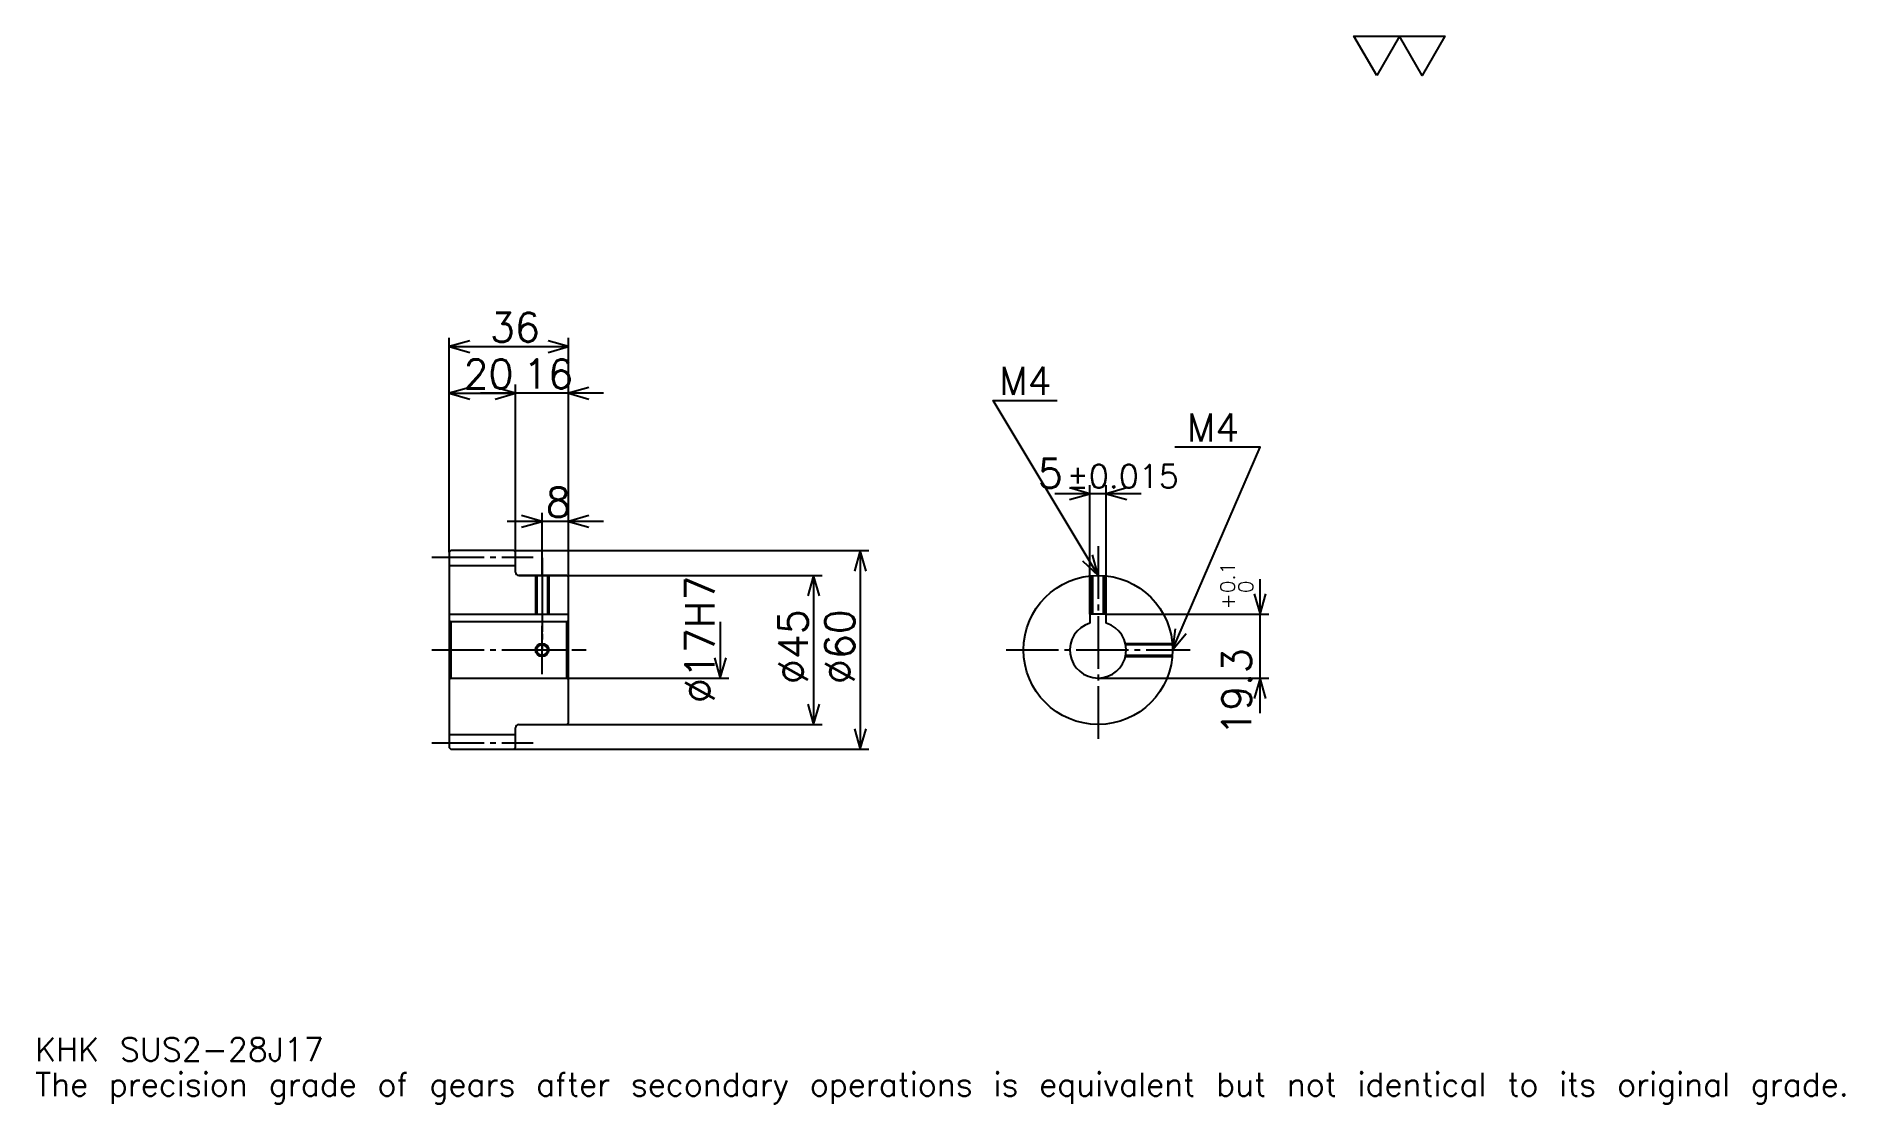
# Model space of a CAD drawing. Extents: x 18 to 564, y 6 to 329.
import ezdxf

# ---------------------------------------------------------------- set-up
doc = ezdxf.new("R2010")
doc.units = 0
doc.linetypes.add('DASHDOT', pattern=[21.130436, 15.847826, -1.76087, 1.76087, -1.76087])
doc.layers.get('0').update_dxf_attribs({"linetype": 'CONTINUOUS'})
doc.layers.add('DASHDOT', color=6, linetype='DASHDOT')
doc.styles.add('KANJI', font='TXT', dxfattribs={"bigfont": 'BIGFONT'})

msp = doc.modelspace()

# ---------------------------------------------------------------- linework, layer by layer
at = {"color": 5}
for p, q in [((142.630432, 173.510864), (142.630432, 237.782593)), ((142.630432, 235.141296), (178.630432, 235.141296)), ((178.630432, 173.510864), (178.630432, 237.782593)), ((142.630432, 221.054352), (162.630432, 221.054352)), ((189.195648, 221.054352), (152.065216, 221.054352)), ((162.630432, 173.510864), (162.630432, 223.695648)), ((335.978271, 154.310867), (335.978271, 193.304337)), ((340.978271, 154.310867), (340.978271, 193.304337)), ((351.543457, 190.66304), (325.413025, 190.66304)), ((189.195648, 182.315216), (160.065216, 182.315216)), ((170.630432, 173.510864), (170.630432, 184.956512)), ((142.630432, 173.010864), (142.630432, 173.510864)), ((162.130432, 173.510864), (178.630432, 173.510864)), ((162.630432, 173.010864), (162.630432, 173.510864)), ((170.630432, 166.010864), (170.630432, 173.510864)), ((170.630432, 166.010864), (170.630432, 173.510864)), ((178.630432, 173.510864), (269.315216, 173.510864)), ((178.630432, 165.510864), (178.630432, 173.510864)), ((266.67392, 173.510864), (266.67392, 113.510864)), ((163.630432, 166.010864), (178.630432, 166.010864)), ((178.630432, 166.010864), (255.228256, 166.010864)), ((252.586945, 166.010864), (252.586945, 121.010864)), ((387.391296, 124.445648), (387.391296, 164.876083)), ((340.978271, 154.310867), (390.032593, 154.310867)), ((224.41304, 152.010864), (224.41304, 135.010864)), ((178.630432, 135.010864), (227.054352, 135.010864)), ((338.478271, 135.010864), (390.032593, 135.010864)), ((163.630432, 121.010864), (178.630432, 121.010864)), ((178.630432, 121.010864), (255.228256, 121.010864)), ((162.130432, 113.510864), (178.630432, 113.510864)), ((178.630432, 113.510864), (269.315216, 113.510864))]:
    msp.add_line(p, q, dxfattribs=at)
at = {"color": 4}
for p, q in [((142.630432, 169.010864), (162.630432, 169.010864)), ((142.630432, 154.310867), (178.630432, 154.310867)), ((143.130432, 152.010864), (143.130432, 135.010864)), ((178.130432, 152.010864), (178.630432, 152.510864)), ((178.130432, 135.010864), (178.630432, 134.510864)), ((142.630432, 118.010864), (162.630432, 118.010864))]:
    msp.add_line(p, q, dxfattribs=at)
at = {"color": 7}
msp.add_lwpolyline([(422.608704, 316.956512), (415.741302, 328.859985), (443.210876, 328.859985), (436.343475, 316.956512), (429.476105, 328.859985), (422.608704, 316.956512)], dxfattribs=at)
at = {"color": 5}
for points in [[(148.793472, 236.902161), (142.630432, 235.141296), (148.793472, 233.380432)], [(172.467392, 233.380432), (178.630432, 235.141296), (172.467392, 236.902161)], [(148.793472, 222.815216), (142.630432, 221.054352), (148.793472, 219.293472)], [(156.467392, 219.293472), (162.630432, 221.054352), (156.467392, 222.815216)], [(156.467392, 219.293472), (162.630432, 221.054352), (156.467392, 222.815216)], [(184.793472, 222.815216), (178.630432, 221.054352), (184.793472, 219.293472)], [(338.478271, 166.010864), (306.782593, 218.836945), (326.152161, 218.836945)], [(360.978271, 143.510864), (387.391296, 204.75), (361.682617, 204.75)], [(329.815216, 188.902161), (335.978271, 190.66304), (329.815216, 192.423904)], [(347.141296, 192.423904), (340.978271, 190.66304), (347.141296, 188.902161)], [(164.467392, 180.554352), (170.630432, 182.315216), (164.467392, 184.07608)], [(184.793472, 184.07608), (178.630432, 182.315216), (184.793472, 180.554352)], [(268.434784, 167.347824), (266.67392, 173.510864), (264.913025, 167.347824)], [(333.797485, 170.389679), (338.478271, 166.010864), (336.817322, 172.201599)], [(254.347824, 159.847824), (252.586945, 166.010864), (250.82608, 159.847824)], [(385.630432, 160.473907), (387.391296, 154.310867), (389.152161, 160.473907)], [(361.802185, 149.867355), (360.978271, 143.510864), (365.03595, 148.472595)], [(222.652161, 141.173904), (224.41304, 135.010864), (226.17392, 141.173904)], [(389.152161, 128.847824), (387.391296, 135.010864), (385.630432, 128.847824)], [(250.82608, 127.173904), (252.586945, 121.010864), (254.347824, 127.173904)], [(264.913025, 119.673904), (266.67392, 113.510864), (268.434784, 119.673904)]]:
    msp.add_lwpolyline(points, dxfattribs=at)
at = {"color": 4}
for points in [[(162.630432, 167.010864), (162.630432, 173.010864), (162.130432, 173.510864), (143.130432, 173.510864), (142.630432, 173.010864), (142.630432, 134.510864)], [(163.630432, 121.010864), (178.130432, 121.010864), (178.630432, 121.510864), (178.630432, 165.510864), (178.130432, 166.010864), (163.630432, 166.010864)], [(168.630432, 166.010864), (168.630432, 154.310867)], [(169.010437, 166.010864), (169.010437, 154.310867)], [(172.250427, 166.010864), (172.250427, 154.310867)], [(172.630432, 166.010864), (172.630432, 154.310867)], [(336.478271, 154.310867), (336.478271, 165.921799)], [(336.858276, 154.310867), (336.858276, 165.952469)], [(340.098267, 154.310867), (340.098267, 165.952469)], [(340.478271, 154.310867), (340.478271, 165.921799)], [(340.978271, 151.634903), (340.978271, 154.310867), (335.978271, 154.310867), (335.978271, 151.634903)], [(142.630432, 134.510864), (143.130432, 135.010864), (178.130432, 135.010864), (178.130432, 152.010864), (143.130432, 152.010864), (142.630432, 152.510864)], [(346.739624, 145.510864), (360.889191, 145.510864)], [(346.822449, 145.130859), (360.919861, 145.130859)], [(346.739624, 141.510864), (360.889191, 141.510864)], [(346.822449, 141.890869), (360.919861, 141.890869)], [(142.630432, 134.510864), (142.630432, 114.010864), (143.130432, 113.510864), (162.130432, 113.510864), (162.630432, 114.010864), (162.630432, 120.010864)]]:
    msp.add_lwpolyline(points, dxfattribs=at)
for centre, radius in [((338.478271, 143.510864), 22.5), ((170.630432, 143.510864), 1.62)]:
    msp.add_circle(centre, radius, dxfattribs=at)
at = {"color": 7}
msp.add_circle((170.630432, 143.510864), 2, dxfattribs=at)
at = {"color": 4}
for centre, radius, start, end in [((163.630432, 167.010864), 1, 180, 270), ((338.478271, 143.510864), 8.5, 107.10463483, 72.89536517), ((163.630432, 120.010864), 1, 90, 180)]:
    msp.add_arc(centre, radius, start, end, dxfattribs=at)
at = {"layer": 'DASHDOT', "color": 7}
for p, q in [((338.478271, 174.815216), (338.478271, 115.728256)), ((137.347824, 171.510864), (167.91304, 171.510864)), ((170.630432, 166.010864), (170.630432, 143.510864)), ((137.347824, 143.510864), (183.91304, 143.510864)), ((310.695648, 143.510864), (366.260864, 143.510864)), ((137.347824, 115.510864), (167.91304, 115.510864))]:
    msp.add_line(p, q, dxfattribs=at)
for points in [[(170.630432, 171.293472), (170.630432, 149.028259)], [(170.630432, 136.228256), (170.630432, 150.793472)], [(163.347824, 143.510864), (177.91304, 143.510864)]]:
    msp.add_lwpolyline(points, dxfattribs=at)

# ---------------------------------------------------------------- texts
at = {"color": 7, "style": 'KANJI'}
for s, height, p in [('36', 8.804348, (154.907608, 236.549988)), ('20', 8.804348, (146.907608, 222.463043)), ('16', 8.804348, (164.907608, 222.463043)), ('M4', 8.452174, (308.543457, 220.597824)), ('M4', 8.452174, (365.204346, 206.510864)), ('5', 8.804348, (320.304321, 192.423904)), ('%%p0.015', 7.043478, (329.019562, 192.423904)), ('8', 8.804348, (171.769012, 183.723907)), ('KHK SUS2-28J17', 7.043478, (17.608696, 19.369566)), ('The precision grade of gears after secondary operations is equivalent but not identical to its original grade.', 7.043478, (17.608696, 8.804348))]:
    msp.add_text(s, height=height, dxfattribs=at).set_placement(p)
for s, height, p in [('%%c17H7', 8.804348, (222.652161, 127.442932)), ('0.1', 4.402174, (379.81955, 160.665649)), ('0', 4.402174, (385.278259, 160.665649)), ('+', 4.402174, (379.81955, 155.735214)), ('%%c45', 8.804348, (250.82608, 133.165756)), ('%%c60', 8.804348, (264.913025, 133.165756)), ('19.3', 8.804348, (384.75, 117.626511))]:
    msp.add_text(s, height=height, rotation=90, dxfattribs=at).set_placement(p)

doc.saveas('drawing.dxf')
